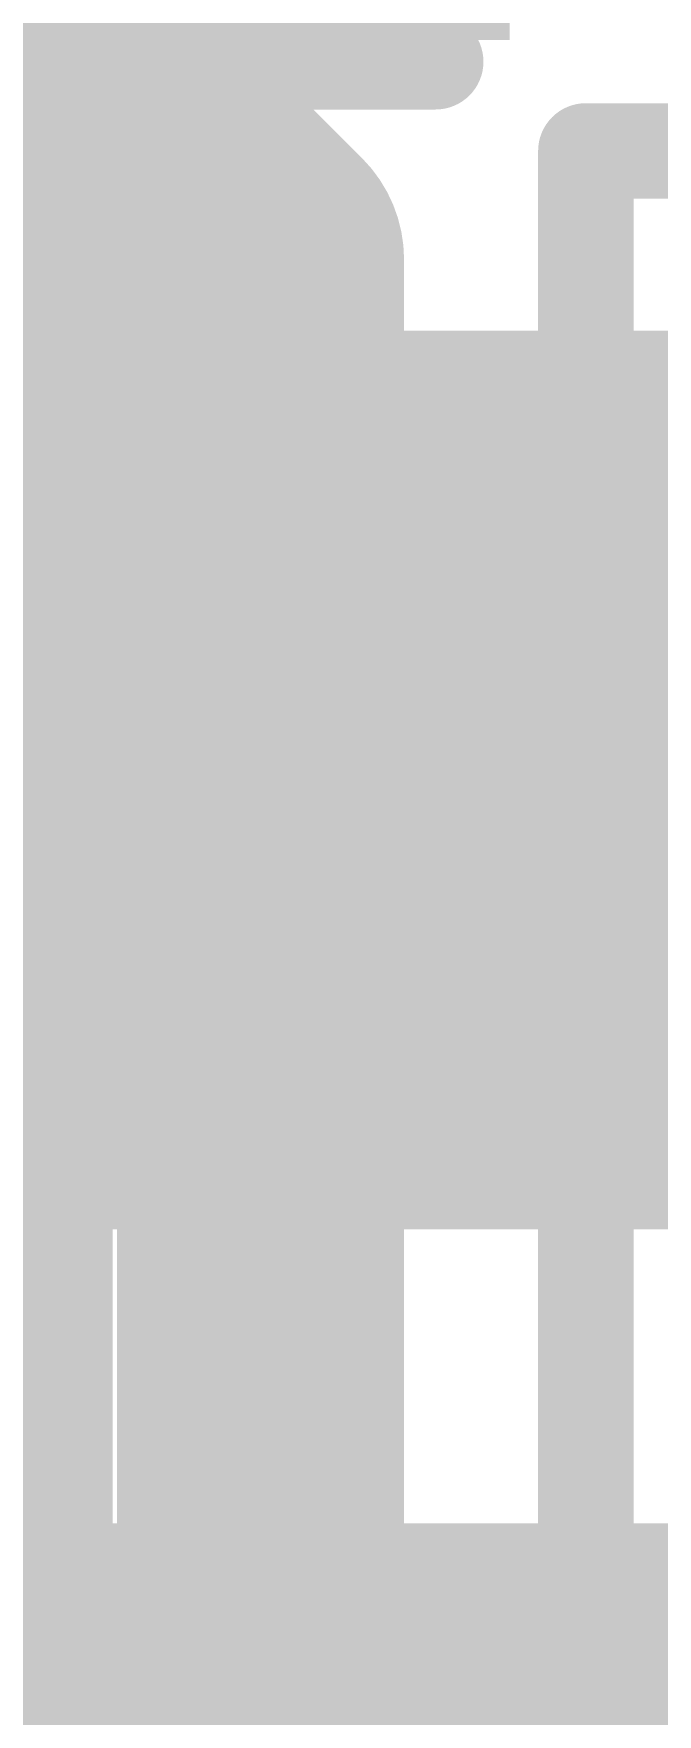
# Model space of a CAD drawing. Header units: inches. Extents: x -6 to 284, y -12 to 154.
# Drawn here: x 78.9 to 79.728, y 11.651 to 13.883 of the extents above; entities that cross this region are included whole.
import ezdxf

# ---------------------------------------------------------------- set-up
doc = ezdxf.new("R2010")
doc.units = ezdxf.units.IN
for name, color, linetype in [('Board Outline', 216, 'Continuous'), ('Bottom Layer', 5, 'Continuous'), ('Bottom Overlay', 54, 'Continuous'), ('Bottom Paste', 16, 'Continuous'), ('Bottom Solder', 6, 'Continuous'), ('Signal L1', 76, 'Continuous'), ('Top Overlay', 2, 'Continuous')]:
    doc.layers.add(name, color=color, linetype=linetype)
doc.styles.add('Arial Black_Bold', font='', dxfattribs={"height": 0.2})
doc.styles.get('Arial Black_Bold').set_extended_font_data('Arial Black', bold=True)

# ---------------------------------------------------------------- blocks, each defined once
blk = doc.blocks.new('C___0402_B_107')
at = {"layer": 'Bottom Layer'}
for points in [[(-0.24130254, 0.3175), (-0.24130254, -0.3175), (-0.6985025399999999, -0.3175), (-0.6985025399999999, 0.3175)], [(0.6985, 0.3175), (0.6985, -0.3175), (0.2413, -0.3175), (0.2412999999999999, 0.3175)]]:
    blk.add_hatch(color=5, dxfattribs=at).paths.add_polyline_path(points)
at = {"layer": 'Bottom Paste'}
for points in [[(-0.24130254, 0.3175), (-0.24130254, -0.3175), (-0.6985025399999999, -0.3175), (-0.6985025399999999, 0.3175)], [(0.6985, 0.3175), (0.6985, -0.3175), (0.2413, -0.3175), (0.2412999999999999, 0.3175)]]:
    blk.add_hatch(color=16, dxfattribs=at).paths.add_polyline_path(points)
at = {"layer": 'Bottom Solder'}
for points in [[(-0.18130266, 0.37749988), (-0.1813026599999999, -0.37749988), (-0.75850242, -0.37749988), (-0.75850242, 0.37749988)], [(0.7584998799999999, 0.37749988), (0.7584998799999999, -0.37749988), (0.18130012, -0.37749988), (0.18130012, 0.37749988)]]:
    blk.add_hatch(color=6, dxfattribs=at).paths.add_polyline_path(points)
at = {"layer": 'Bottom Overlay'}
for points in [[(-0.27940254, 0.40640254, 0.127, 0.127, 0), (-0.7874, 0.4064, 0.127, 0.127, 0)], [(-0.7874, 0.4064, 0.127, 0.127, 0), (-0.7874, -0.4064, 0.127, 0.127, 0)], [(0.7874, 0.4064, 0.127, 0.127, 0), (0.2794, 0.4064, 0.127, 0.127, 0)], [(0.7874, 0.4064, 0.127, 0.127, 0), (0.7874, -0.4064, 0.127, 0.127, 0)], [(-0.27940254, -0.40640254, 0.127, 0.127, 0), (-0.7874, -0.4064, 0.127, 0.127, 0)], [(0.7874, -0.4064, 0.127, 0.127, 0), (0.2794, -0.4064, 0.127, 0.127, 0)]]:
    blk.add_lwpolyline(points, format="xyseb", dxfattribs=at)
for points in [[(-0.8191499999999999, 0.4064, 0.0635, 0.0635, 1), (-0.7556499999999999, 0.4064, 0.0635, 0.0635, 1)], [(-0.8191499999999999, 0.4064, 0.0635, 0.0635, 1), (-0.7556499999999999, 0.4064, 0.0635, 0.0635, 1)], [(-0.31115254, 0.40640254, 0.0635, 0.0635, 1), (-0.24765254, 0.40640254, 0.0635, 0.0635, 1)], [(0.24765, 0.4064, 0.0635, 0.0635, 1), (0.31115, 0.4064, 0.0635, 0.0635, 1)], [(0.7556499999999999, 0.4064, 0.0635, 0.0635, 1), (0.8191499999999999, 0.4064, 0.0635, 0.0635, 1)], [(0.7556499999999999, 0.4064, 0.0635, 0.0635, 1), (0.8191499999999999, 0.4064, 0.0635, 0.0635, 1)], [(-0.8191499999999999, -0.4064, 0.0635, 0.0635, 1), (-0.7556499999999999, -0.4064, 0.0635, 0.0635, 1)], [(-0.8191499999999999, -0.4064, 0.0635, 0.0635, 1), (-0.7556499999999999, -0.4064, 0.0635, 0.0635, 1)], [(-0.31115254, -0.40640254, 0.0635, 0.0635, 1), (-0.24765254, -0.40640254, 0.0635, 0.0635, 1)], [(0.24765, -0.4064, 0.0635, 0.0635, 1), (0.31115, -0.4064, 0.0635, 0.0635, 1)], [(0.7556499999999999, -0.4064, 0.0635, 0.0635, 1), (0.8191499999999999, -0.4064, 0.0635, 0.0635, 1)], [(0.7556499999999999, -0.4064, 0.0635, 0.0635, 1), (0.8191499999999999, -0.4064, 0.0635, 0.0635, 1)]]:
    blk.add_lwpolyline(points, format="xyseb", close=True, dxfattribs=at)
blk = doc.blocks.new('200_WFBGA__10_15__127')
at = {"layer": 'Top Overlay'}
blk.add_lwpolyline([(5.07619, -7.576185, 0.254, 0.254, 0), (5.07619, 7.576185, 0.254, 0.254, 0)], format="xyseb", dxfattribs=at)
blk = doc.blocks.new('B3U_1000P_134')
at = {"layer": 'Top Overlay'}
for points in [[(-1.5748, -1.29539746, 0.127, 0.127, 0), (-1.5748, -1.016, 0.127, 0.127, 0)], [(1.5748, -1.2954, 0.127, 0.127, 0), (-1.5748, -1.29539746, 0.127, 0.127, 0)]]:
    blk.add_lwpolyline(points, format="xyseb", dxfattribs=at)
blk.add_lwpolyline([(-1.60655, -1.29539746, 0.0635, 0.0635, 1), (-1.54305, -1.29539746, 0.0635, 0.0635, 1)], format="xyseb", close=True, dxfattribs=at)
blk.add_lwpolyline([(-1.60655, -1.29539746, 0.0635, 0.0635, 1), (-1.54305, -1.29539746, 0.0635, 0.0635, 1)], format="xyseb", close=True, dxfattribs=at)
blk = doc.blocks.new('C___0603_B_293')
at = {"layer": 'Bottom Layer'}
blk.add_hatch(color=5, dxfattribs=at).paths.add_polyline_path([(0.3809999999999999, -0.4445), (0.3809999999999999, 0.4445), (1.143, 0.4445), (1.143, -0.4445)])
at = {"layer": 'Bottom Paste'}
blk.add_hatch(color=16, dxfattribs=at).paths.add_polyline_path([(0.3809999999999999, -0.4445), (0.3809999999999999, 0.4445), (1.143, 0.4445), (1.143, -0.4445)])
at = {"layer": 'Bottom Solder'}
blk.add_hatch(color=6, dxfattribs=at).paths.add_polyline_path([(0.3210001199999999, -0.50449988), (0.3210001199999999, 0.50449988), (1.20299988, 0.50449988), (1.20299988, -0.50449988)])
at = {"layer": 'Bottom Overlay'}
for points in [[(1.2446, 0.5334, 0.127, 0.127, 0), (0.4571999999999999, 0.5334, 0.127, 0.127, 0)], [(1.2446, 0.5334, 0.127, 0.127, 0), (1.2446, -0.5334, 0.127, 0.127, 0)], [(1.2446, -0.5334, 0.127, 0.127, 0), (0.4571999999999999, -0.5334, 0.127, 0.127, 0)]]:
    blk.add_lwpolyline(points, format="xyseb", dxfattribs=at)
for points in [[(0.42545, 0.5334, 0.0635, 0.0635, 1), (0.4889499999999999, 0.5334, 0.0635, 0.0635, 1)], [(1.21285, 0.5334, 0.0635, 0.0635, 1), (1.27635, 0.5334, 0.0635, 0.0635, 1)], [(1.21285, 0.5334, 0.0635, 0.0635, 1), (1.27635, 0.5334, 0.0635, 0.0635, 1)], [(0.42545, -0.5334, 0.0635, 0.0635, 1), (0.4889499999999999, -0.5334, 0.0635, 0.0635, 1)], [(1.21285, -0.5334, 0.0635, 0.0635, 1), (1.27635, -0.5334, 0.0635, 0.0635, 1)], [(1.21285, -0.5334, 0.0635, 0.0635, 1), (1.27635, -0.5334, 0.0635, 0.0635, 1)]]:
    blk.add_lwpolyline(points, format="xyseb", close=True, dxfattribs=at)
blk = doc.blocks.new('C___0603_B_314')
at = {"layer": 'Bottom Layer'}
blk.add_hatch(color=5, dxfattribs=at).paths.add_polyline_path([(0.3809999999999999, -0.4445), (0.3809999999999999, 0.4445), (1.143, 0.4445), (1.143, -0.4445)])
at = {"layer": 'Bottom Paste'}
blk.add_hatch(color=16, dxfattribs=at).paths.add_polyline_path([(0.3809999999999999, -0.4445), (0.3809999999999999, 0.4445), (1.143, 0.4445), (1.143, -0.4445)])
at = {"layer": 'Bottom Solder'}
blk.add_hatch(color=6, dxfattribs=at).paths.add_polyline_path([(0.3210001199999999, -0.50449988), (0.3210001199999999, 0.50449988), (1.20299988, 0.50449988), (1.20299988, -0.50449988)])
at = {"layer": 'Bottom Overlay'}
for points in [[(1.2446, 0.5334, 0.127, 0.127, 0), (1.2446, -0.5334, 0.127, 0.127, 0)], [(1.2446, -0.5334, 0.127, 0.127, 0), (0.4571999999999999, -0.5334, 0.127, 0.127, 0)]]:
    blk.add_lwpolyline(points, format="xyseb", dxfattribs=at)
for points in [[(0.42545, -0.5334, 0.0635, 0.0635, 1), (0.4889499999999999, -0.5334, 0.0635, 0.0635, 1)], [(1.21285, -0.5334, 0.0635, 0.0635, 1), (1.27635, -0.5334, 0.0635, 0.0635, 1)], [(1.21285, -0.5334, 0.0635, 0.0635, 1), (1.27635, -0.5334, 0.0635, 0.0635, 1)]]:
    blk.add_lwpolyline(points, format="xyseb", close=True, dxfattribs=at)

msp = doc.modelspace()

# ---------------------------------------------------------------- linework, layer by layer
at = {"layer": 'Board Outline'}
msp.add_lwpolyline([(75.55088776, 20.35987292, 0.1778, 0.1778, -0.4142135158828696), (82.72026128, 13.18848264, 0.1778, 0.1778, 0)], format="xyseb", dxfattribs=at)
at = {"layer": 'Bottom Layer'}
for points in [[(78.57025941999999, 13.91874026, 0.3048, 0.3048, 0), (79.48094086, 13.00805882, 0.3048, 0.3048, 0)], [(79.48094086, 12.89110452, 0.3048, 0.3048, 0), (79.48094086, 13.00805882, 0.3048, 0.3048, 0)], [(79.3346394, 12.74480306, 0.3048, 0.3048, 0), (79.48094086, 12.89110452, 0.3048, 0.3048, 0)], [(79.48094086, 12.89110452, 0.3048, 0.3048, 0), (79.48200512, 12.89216878, 0.3048, 0.3048, 0)], [(79.48094086, 12.87747742, 0.3048, 0.3048, 0), (79.48094086, 12.89110452, 0.3048, 0.3048, 0)], [(79.33462924, 12.7447802, 0.3048, 0.3048, -0.198912367379658), (79.0652216, 12.63318784, 0.3048, 0.3048, 0)], [(78.60183669999999, 12.63318784, 0.3048, 0.3048, 0), (79.0652216, 12.63318784, 0.3048, 0.3048, 0)]]:
    msp.add_lwpolyline(points, format="xyseb", dxfattribs=at)
for points in [[(79.40474085999999, 13.00805882, 0.1524, 0.1524, 1), (79.55714086, 13.00805882, 0.1524, 0.1524, 1)], [(79.40474085999999, 13.00805882, 0.1524, 0.1524, 1), (79.55714086, 13.00805882, 0.1524, 0.1524, 1)], [(79.40474085999999, 12.89110452, 0.1524, 0.1524, 1), (79.55714086, 12.89110452, 0.1524, 0.1524, 1)], [(79.40474085999999, 12.89110452, 0.1524, 0.1524, 1), (79.55714086, 12.89110452, 0.1524, 0.1524, 1)], [(79.40474085999999, 12.89110452, 0.1524, 0.1524, 1), (79.55714086, 12.89110452, 0.1524, 0.1524, 1)], [(79.40474085999999, 12.89110452, 0.1524, 0.1524, 1), (79.55714086, 12.89110452, 0.1524, 0.1524, 1)], [(79.40580512, 12.89216878, 0.1524, 0.1524, 1), (79.55820512, 12.89216878, 0.1524, 0.1524, 1)], [(79.40474085999999, 12.87747742, 0.1524, 0.1524, 1), (79.55714086, 12.87747742, 0.1524, 0.1524, 1)], [(79.25842924, 12.7447802, 0.1524, 0.1524, 1), (79.41082923999998, 12.7447802, 0.1524, 0.1524, 1)], [(79.25843939999999, 12.74480306, 0.1524, 0.1524, 1), (79.4108394, 12.74480306, 0.1524, 0.1524, 1)], [(78.9890216, 12.63318784, 0.1524, 0.1524, 1), (79.14142159999999, 12.63318784, 0.1524, 0.1524, 1)], [(78.9890216, 12.63318784, 0.1524, 0.1524, 1), (79.14142159999999, 12.63318784, 0.1524, 0.1524, 1)]]:
    msp.add_lwpolyline(points, format="xyseb", close=True, dxfattribs=at)
at = {"layer": 'Signal L1'}
for points in [[(78.60933732, 14.17543774, 0.3809999999999999, 0.3809999999999999, 0), (79.20136814, 13.58340692, 0.3809999999999999, 0.3809999999999999, 0)], [(79.20136814, 12.6332107, 0.3809999999999999, 0.3809999999999999, 0), (79.20136814, 13.58340692, 0.3809999999999999, 0.3809999999999999, 0)], [(78.60183923999999, 12.63319546, 0.3809999999999999, 0.3809999999999999, 0), (79.2013529, 12.63319546, 0.3809999999999999, 0.3809999999999999, 0)], [(79.20137829999999, 4.83319836, 0.3809999999999999, 0.3809999999999999, 0), (79.20137829999999, 12.6332107, 0.3809999999999999, 0.3809999999999999, 0)], [(79.2013529, 12.63319546, 0.08889999999999999, 0.08889999999999999, 0), (79.20136814, 12.6332107, 0.08889999999999999, 0.08889999999999999, 0)]]:
    msp.add_lwpolyline(points, format="xyseb", dxfattribs=at)
for points in [[(79.10611813999999, 13.58340692, 0.1905, 0.1905, 1), (79.29661813999999, 13.58340692, 0.1905, 0.1905, 1)], [(79.10611813999999, 13.58340692, 0.1905, 0.1905, 1), (79.29661813999999, 13.58340692, 0.1905, 0.1905, 1)], [(79.1061029, 12.63319546, 0.1905, 0.1905, 1), (79.2966029, 12.63319546, 0.1905, 0.1905, 1)], [(79.10611813999999, 12.6332107, 0.1905, 0.1905, 1), (79.29661813999999, 12.6332107, 0.1905, 0.1905, 1)], [(79.1061283, 12.6332107, 0.1905, 0.1905, 1), (79.2966283, 12.6332107, 0.1905, 0.1905, 1)], [(79.1791279, 12.63319546, 0.04445, 0.04445, 1), (79.2235779, 12.63319546, 0.04445, 0.04445, 1)], [(79.17914314, 12.6332107, 0.04445, 0.04445, 1), (79.22359314, 12.6332107, 0.04445, 0.04445, 1)]]:
    msp.add_lwpolyline(points, format="xyseb", close=True, dxfattribs=at)

# ---------------------------------------------------------------- block references
msp.add_blockref('200_WFBGA__10_15__127', (73.80183613999999, 8.7331931))
for name, p, rotation in [('C___0402_B_107', (79.71314512, 14.25259278), 180), ('B3U_1000P_134', (80.92870022, 12.15278748), 270), ('C___0603_B_293', (80.23536912, 12.89216878), 180), ('C___0603_B_314', (80.23536912, 11.30771678), 180)]:
    msp.add_blockref(name, p, dxfattribs=dict(rotation=rotation))

# ---------------------------------------------------------------- texts
at = {"layer": 'Top Overlay', "style": 'Arial Black_Bold'}
msp.add_text('PWR', height=0.7619999999999999, rotation=90, dxfattribs=at).set_placement((79.7150806, 9.03743176))

doc.saveas('drawing.dxf')
